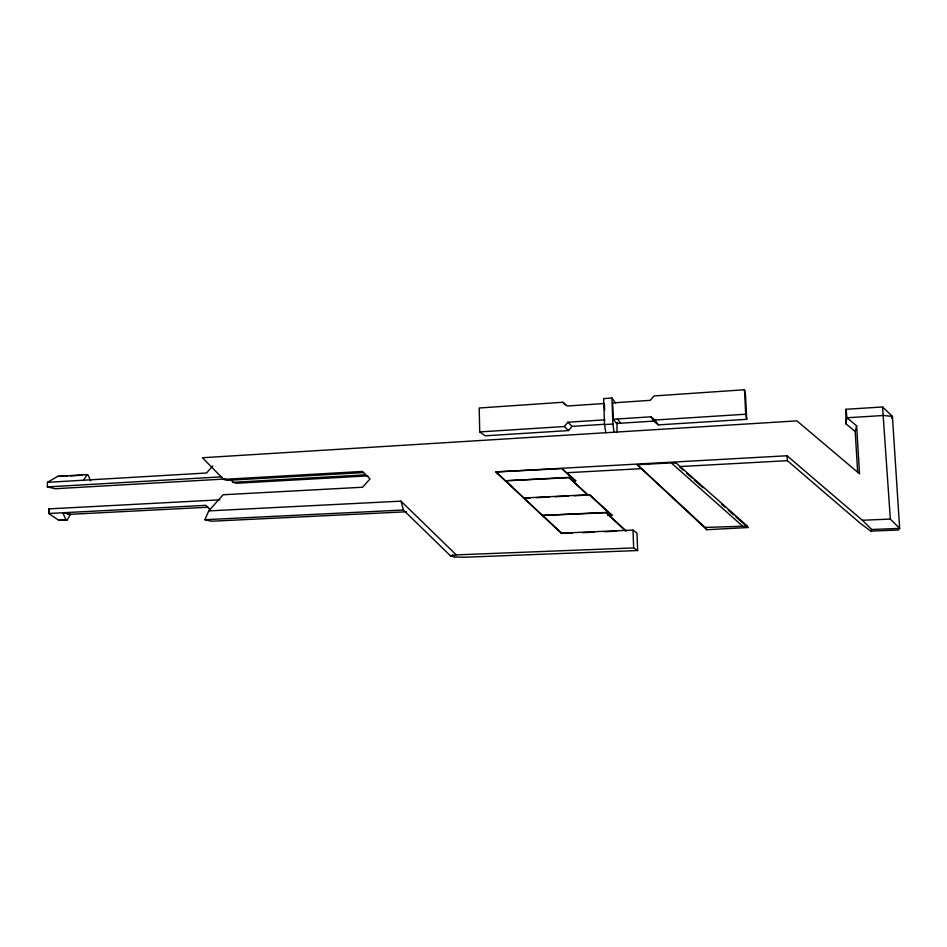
<?xml version="1.0" encoding="UTF-8"?>
<svg xmlns="http://www.w3.org/2000/svg" width="947" height="947" viewBox="0 0 947 947"><rect width="100%" height="100%" fill="white"/><g stroke="black" fill="none" stroke-linecap="round" stroke-linejoin="round"><path stroke-width="1.42" d="M225.268 478.993L55.34 488.723L47.35 486.912L47.457 482.331L57.66 476.365L87.077 474.613L88.024 474.849L90.711 480.887M219.799 499.838L48.842 508.882L48.735 513.487L58.702 520.27L67.048 520.081L70.599 514.304L62.727 512.765L66.065 519.891L67.048 520.081M48.889 508.882L48.735 513.487L205.878 505.343L209.985 509.581M616.982 432.234L617.042 422.48M679.768 466.563L787.383 460.68L860.787 523.679L870.826 531.125L898.383 530L899.65 528.367L892.429 416.443L882.568 406.961L846.05 409.282L845.778 423.676L855.212 431.548L857.686 472.506M845.778 423.676L846.938 417.769L846.05 409.282M855.212 431.548L856.621 425.83L846.938 417.769L883.74 415.484L892.429 416.443L891.66 418.456M406.5 511.782L211.465 521.229L204.907 519.714L208.742 510.895L223.101 494.76L362.547 487.243L370.064 478.91L362.393 471.44L223.646 479.371L202.445 457.744L796.901 420.87L859.533 473.808L856.621 425.83M870.826 531.125L871.737 529.515L899.65 528.367L890.334 519.074L882.568 406.961M83.585 480.212L87.077 474.613M604.648 410.3L604.411 403.505L567.442 406.003L562.861 402.262L479.194 408.003L479.727 431.915L564.329 426.529L567.94 422.22L604.979 419.829M479.727 431.915L485.266 435.809L568.484 430.577L572.024 426.351L604.068 424.315M212.755 465.983L206.541 472.991L47.457 482.331M208.742 510.895L401.007 501.152L403.422 510.019L450.429 555.794L456.276 554.883L633.661 547.922L637.651 550.538L636.988 533.102L632.998 530.071L561.204 533.137L495.802 471.926L787.075 455.756L862.362 520.27L871.737 529.515M747.964 527.538L706.782 529.728L637.295 464.752L671.257 462.87L676.43 463.272L747.384 526.106L747.964 527.538L735.89 516.849M615.645 403.114L611.951 398.024L603.641 398.592L604.541 424.564L605.796 432.767M744.496 389.75L653.998 395.953L650.305 400.332L612.662 402.889L613.242 419.249L616.556 423.463L653.619 421.107L658.319 424.883L746.721 419.32L745.49 394.615L744.496 389.75L745.703 414.218L746.721 419.32M613.242 419.249L650.956 416.81L654.957 420.018L658.319 424.883M654.957 420.018L745.703 414.218M604.541 424.564L612.875 424.031L614.094 432.246M67.462 476.081L57.66 476.365M70.398 475.903L82.152 475.205M47.35 486.912L221.847 476.838M363.435 472.589L226.854 480.366L223.646 479.371M230.547 479.632L233.175 482.307L365.435 474.849M367.886 475.879L236.276 483.266L233.175 482.307M495.802 471.926L561.938 468.599L575.74 480.898L572.805 481.052M566.247 472.754L641.439 468.658M496.311 472.233L505.426 480.78L571.088 477.252L575.74 480.898M505.426 480.78L569.183 477.679L588.028 494.843M67.829 514.446L208.103 507.225M58.702 520.27L66.065 519.891M607.725 515.511L612.129 515.31L589.543 494.701L523.833 497.992L530.178 497.968M536.061 497.672L549.307 497.009M555.202 496.713L568.449 496.05M574.344 495.755L587.59 495.092L569.183 477.679M204.907 519.714L403.422 510.019M505.911 481.064L542.43 515.405L608.187 512.351L612.129 515.31M542.43 515.405L606.187 512.694L626.287 531.054M862.362 520.27L890.334 519.074M561.204 533.137L572.319 533.114M582.63 532.664L594.42 532.167M604.731 531.729L616.521 531.22M637.295 464.752L705.113 527.443L747.384 526.106M637.651 550.538L464.243 557.25L454.489 556.966L450.429 555.794M679.946 467.285L683.237 470.209M686.528 473.121L692.02 477.975M694.21 479.928L702.982 487.693M721.638 504.218L724.928 507.13M728.219 510.042L733.7 514.908M671.257 462.87L742.282 525.857M542.856 515.63L562.009 533.552M561.938 468.599L571.088 477.252M589.543 494.701L608.187 512.351M606.187 512.694L625.363 530.853M401.007 501.152L456.276 554.883M452.382 554.906L454.489 556.966M564.329 426.529L568.484 430.577M567.94 422.22L572.024 426.351M562.861 402.262L565.359 404.949M617.408 418.976L620.652 423.202M705.113 527.443L706.782 529.728M650.956 416.81L653.619 421.107M787.075 455.756L787.383 460.68M632.998 530.071L633.661 547.922M611.951 398.024L612.875 424.031"/></g></svg>
